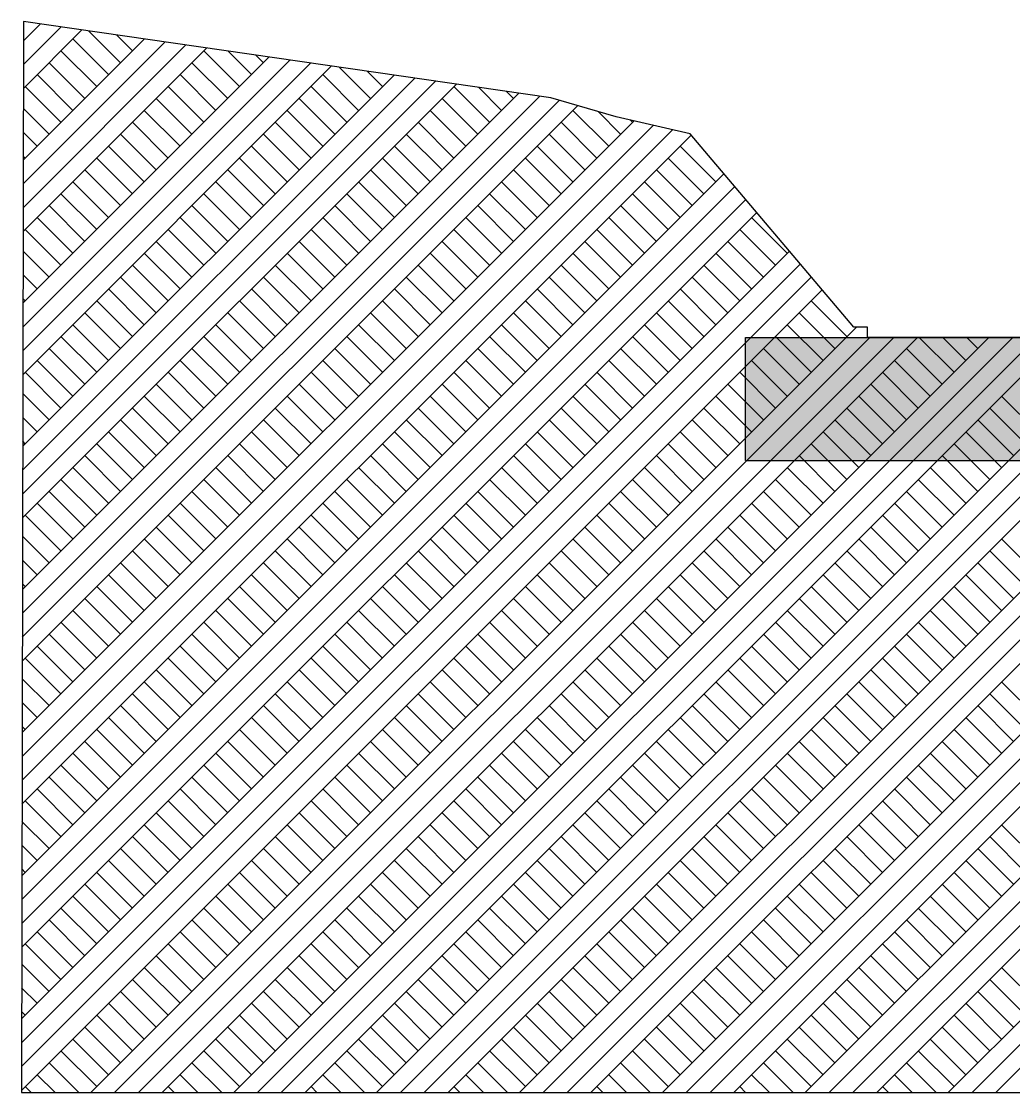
# Model space of a CAD drawing. Header units: millimetres. Extents: x -242231 to 419123, y -2399 to 525285.
# Drawn here: x -241594 to -233935, y 41923 to 50194 of the extents above; entities that cross this region are included whole.
import ezdxf

# ---------------------------------------------------------------- set-up
doc = ezdxf.new("R2010")
doc.units = ezdxf.units.MM

msp = doc.modelspace()

# ---------------------------------------------------------------- hatches: boundary and pattern name
at = {"linetype": 'Continuous', "lineweight": 0}
msp.add_hatch(color=255, dxfattribs=at).paths.add_polyline_path([(-236003.235, 46804.206), (-217445.945, 46804.206), (-217445.945, 47754.206), (-236003.235, 47754.206)], flags=0)

# ---------------------------------------------------------------- linework, layer by layer
at = {"linetype": 'Continuous'}
for p, q in [((-241578.106, 50193.679), (-241594.239, 41923.199)), ((-237506.295, 49604.685), (-241578.106, 50193.679)), ((-237003.273, 49455.838), (-237506.295, 49604.685)), ((-236431.831, 49326.115), (-237003.273, 49455.838)), ((-235167.224, 47834.256), (-236431.831, 49326.115)), ((-235075.429, 47834.256), (-235167.224, 47834.256)), ((-235063.51, 47834.256), (-235075.429, 47834.256)), ((-235063.51, 47754.206), (-235063.51, 47834.256)), ((-236003.235, 47754.206), (-217445.945, 47754.206)), ((-236003.235, 46804.206), (-236003.235, 47754.206)), ((-227860.639, 47754.206), (-235063.51, 47754.206)), ((-236003.235, 46804.206), (-217445.945, 46804.206)), ((-241594.239, 41923.199), (-194002.999, 41929.66))]:
    msp.add_line(p, q, dxfattribs=at)
at = {"color": 251, "linetype": 'Continuous', "lineweight": 25}
for p, q in [((-241579.116, 49676.286), (-241126.98, 50128.422)), ((-241578.756, 49860.493), (-241287.594, 50151.656)), ((-241578.397, 50044.701), (-241448.209, 50174.889)), ((-240829.325, 49874.534), (-241075.812, 50121.021)), ((-241580.194, 49123.665), (-240645.136, 50058.723)), ((-240921.249, 49782.61), (-241197.02, 50058.382)), ((-240737.401, 49966.458), (-240860.873, 50089.93)), ((-240645.477, 50058.382), (-240645.934, 50058.838)), ((-241581.272, 48571.044), (-240163.292, 49989.024)), ((-241580.912, 48755.251), (-240323.907, 50012.257)), ((-241580.553, 48939.458), (-240484.521, 50035.49)), ((-241013.173, 49690.686), (-241288.944, 49966.458)), ((-239910.086, 49690.686), (-240185.858, 49966.458)), ((-239818.162, 49782.61), (-240001.117, 49965.565)), ((-241583.068, 47650.009), (-239360.219, 49872.858)), ((-241582.709, 47834.216), (-239520.833, 49896.091)), ((-241582.35, 48018.423), (-239681.448, 49919.324)), ((-241105.096, 49598.762), (-241380.868, 49874.534)), ((-240002.01, 49598.762), (-240277.782, 49874.534)), ((-239726.238, 49874.534), (-239786.178, 49934.473)), ((-241583.428, 47465.801), (-239199.604, 49849.625)), ((-238898.923, 49598.762), (-239141.361, 49841.2)), ((-238806.999, 49690.686), (-238926.422, 49810.108)), ((-241585.583, 46360.559), (-238235.917, 49710.226)), ((-241585.224, 46544.766), (-238396.531, 49733.459)), ((-241584.865, 46728.973), (-238557.146, 49756.692)), ((-241584.506, 46913.18), (-238717.76, 49779.925)), ((-241197.02, 49506.839), (-241472.792, 49782.61)), ((-240093.934, 49506.839), (-240369.705, 49782.61)), ((-238990.847, 49506.839), (-239266.619, 49782.61)), ((-241586.661, 45807.938), (-237754.073, 49640.526)), ((-241288.944, 49414.915), (-241564.716, 49690.686)), ((-240185.858, 49414.915), (-240461.629, 49690.686)), ((-239082.771, 49414.915), (-239358.543, 49690.686)), ((-237979.685, 49414.915), (-238255.456, 49690.686)), ((-237887.761, 49506.839), (-238066.666, 49685.743)), ((-237795.837, 49598.762), (-237851.727, 49654.652)), ((-241587.739, 45255.316), (-237299.548, 49543.507)), ((-241587.38, 45439.524), (-237441.417, 49585.487)), ((-241587.021, 45623.731), (-237593.458, 49617.293)), ((-240277.782, 49322.991), (-240553.553, 49598.762)), ((-239174.695, 49322.991), (-239450.467, 49598.762)), ((-238071.608, 49322.991), (-238347.38, 49598.762)), ((-241380.868, 49322.991), (-241579.418, 49521.54)), ((-240369.705, 49231.067), (-240645.477, 49506.839)), ((-239266.619, 49231.067), (-239542.39, 49506.839)), ((-238163.532, 49231.067), (-238439.304, 49506.839)), ((-237060.446, 49231.067), (-237336.217, 49506.839)), ((-236968.522, 49322.991), (-237142.595, 49497.064)), ((-241589.177, 44518.488), (-236716.848, 49390.817)), ((-241588.817, 44702.695), (-236866.682, 49424.831)), ((-240461.629, 49139.143), (-240737.401, 49414.915)), ((-239358.543, 49139.143), (-239634.314, 49414.915)), ((-238255.456, 49139.143), (-238531.228, 49414.915)), ((-237152.37, 49139.143), (-237428.141, 49414.915)), ((-236876.598, 49414.915), (-236892.338, 49430.655)), ((-241589.895, 44150.074), (-236423.584, 49316.386)), ((-241589.536, 44334.281), (-236567.014, 49356.803)), ((-241472.792, 49231.067), (-241579.775, 49338.05)), ((-240553.553, 49047.219), (-240829.325, 49322.991)), ((-239450.467, 49047.219), (-239726.238, 49322.991)), ((-238347.38, 49047.219), (-238623.152, 49322.991)), ((-237244.294, 49047.219), (-237520.065, 49322.991)), ((-240645.477, 48955.295), (-240921.249, 49231.067)), ((-239542.39, 48955.295), (-239818.162, 49231.067)), ((-238439.304, 48955.295), (-238715.076, 49231.067)), ((-237336.217, 48955.295), (-237611.989, 49231.067)), ((-236233.131, 48955.295), (-236508.903, 49231.067)), ((-241564.716, 49139.143), (-241580.133, 49154.561)), ((-240737.401, 48863.371), (-241013.173, 49139.143)), ((-239634.314, 48863.371), (-239910.086, 49139.143)), ((-238531.228, 48863.371), (-238806.999, 49139.143)), ((-237428.141, 48863.371), (-237703.913, 49139.143)), ((-236325.055, 48863.371), (-236600.826, 49139.143)), ((-240829.325, 48771.447), (-241105.096, 49047.219)), ((-239726.238, 48771.447), (-240002.01, 49047.219)), ((-238623.152, 48771.447), (-238898.923, 49047.219)), ((-237520.065, 48771.447), (-237795.837, 49047.219)), ((-236416.979, 48771.447), (-236692.75, 49047.219)), ((-241590.973, 43597.453), (-236170.548, 49017.879)), ((-241591.333, 43413.246), (-236086.202, 48918.376)), ((-240921.249, 48679.524), (-241197.02, 48955.295)), ((-239818.162, 48679.524), (-240093.934, 48955.295)), ((-238715.076, 48679.524), (-238990.847, 48955.295)), ((-237611.989, 48679.524), (-237887.761, 48955.295)), ((-236508.903, 48679.524), (-236784.674, 48955.295)), ((-241591.692, 43229.039), (-236001.857, 48818.874)), ((-241013.173, 48587.6), (-241288.944, 48863.371)), ((-239910.086, 48587.6), (-240185.858, 48863.371)), ((-238806.999, 48587.6), (-239082.771, 48863.371)), ((-237703.913, 48587.6), (-237979.685, 48863.371)), ((-236600.826, 48587.6), (-236876.598, 48863.371)), ((-241592.051, 43044.832), (-235917.511, 48719.371)), ((-241105.096, 48495.676), (-241380.868, 48771.447)), ((-240002.01, 48495.676), (-240277.782, 48771.447)), ((-238898.923, 48495.676), (-239174.695, 48771.447)), ((-237795.837, 48495.676), (-238071.608, 48771.447)), ((-236692.75, 48495.676), (-236968.522, 48771.447)), ((-241197.02, 48403.752), (-241472.792, 48679.524)), ((-240093.934, 48403.752), (-240369.705, 48679.524)), ((-238990.847, 48403.752), (-239266.619, 48679.524)), ((-237887.761, 48403.752), (-238163.532, 48679.524)), ((-236784.674, 48403.752), (-237060.446, 48679.524)), ((-235681.588, 48403.752), (-235957.359, 48679.524)), ((-241288.944, 48311.828), (-241564.716, 48587.6)), ((-240185.858, 48311.828), (-240461.629, 48587.6)), ((-239082.771, 48311.828), (-239358.543, 48587.6)), ((-237979.685, 48311.828), (-238255.456, 48587.6)), ((-236876.598, 48311.828), (-237152.37, 48587.6)), ((-235773.511, 48311.828), (-236049.283, 48587.6)), ((-240277.782, 48219.904), (-240553.553, 48495.676)), ((-239174.695, 48219.904), (-239450.467, 48495.676)), ((-238071.608, 48219.904), (-238347.38, 48495.676)), ((-236968.522, 48219.904), (-237244.294, 48495.676)), ((-235865.435, 48219.904), (-236141.207, 48495.676)), ((-241593.129, 42492.21), (-235664.475, 48420.864)), ((-241380.868, 48219.904), (-241581.565, 48420.601)), ((-240369.705, 48127.98), (-240645.477, 48403.752)), ((-239266.619, 48127.98), (-239542.39, 48403.752)), ((-238163.532, 48127.98), (-238439.304, 48403.752)), ((-237060.446, 48127.98), (-237336.217, 48403.752)), ((-235957.359, 48127.98), (-236233.131, 48403.752)), ((-241593.489, 42308.003), (-235580.13, 48321.362)), ((-240461.629, 48036.056), (-240737.401, 48311.828)), ((-239358.543, 48036.056), (-239634.314, 48311.828)), ((-238255.456, 48036.056), (-238531.228, 48311.828)), ((-237152.37, 48036.056), (-237428.141, 48311.828)), ((-236049.283, 48036.056), (-236325.055, 48311.828)), ((-241593.848, 42123.796), (-235495.785, 48221.859)), ((-241472.792, 48127.98), (-241581.923, 48237.111)), ((-240553.553, 47944.133), (-240829.325, 48219.904)), ((-239450.467, 47944.133), (-239726.238, 48219.904)), ((-238347.38, 47944.133), (-238623.152, 48219.904)), ((-237244.294, 47944.133), (-237520.065, 48219.904)), ((-236141.207, 47944.133), (-236416.979, 48219.904)), ((-241594.207, 41939.589), (-235411.439, 48122.357)), ((-241564.716, 48036.056), (-241582.281, 48053.622)), ((-240645.477, 47852.209), (-240921.249, 48127.98)), ((-239542.39, 47852.209), (-239818.162, 48127.98)), ((-238439.304, 47852.209), (-238715.076, 48127.98)), ((-237336.217, 47852.209), (-237611.989, 48127.98)), ((-236233.131, 47852.209), (-236508.903, 48127.98)), ((-240737.401, 47760.285), (-241013.173, 48036.056)), ((-239634.314, 47760.285), (-239910.086, 48036.056)), ((-238531.228, 47760.285), (-238806.999, 48036.056)), ((-237428.141, 47760.285), (-237703.913, 48036.056)), ((-236325.055, 47760.285), (-236600.826, 48036.056)), ((-235221.968, 47760.285), (-235497.74, 48036.056)), ((-240829.325, 47668.361), (-241105.096, 47944.133)), ((-239726.238, 47668.361), (-240002.01, 47944.133)), ((-238623.152, 47668.361), (-238898.923, 47944.133)), ((-237520.065, 47668.361), (-237795.837, 47944.133)), ((-236416.979, 47668.361), (-236692.75, 47944.133)), ((-235313.892, 47668.361), (-235589.664, 47944.133)), ((-240921.249, 47576.437), (-241197.02, 47852.209)), ((-241058.982, 41923.271), (-235147.997, 47834.256)), ((-239818.162, 47576.437), (-240093.934, 47852.209)), ((-238715.076, 47576.437), (-238990.847, 47852.209)), ((-237611.989, 47576.437), (-237887.761, 47852.209)), ((-236508.903, 47576.437), (-236784.674, 47852.209)), ((-235405.816, 47576.437), (-235681.588, 47852.209)), ((-241013.173, 47484.513), (-241288.944, 47760.285)), ((-240875.109, 41923.296), (-235044.199, 47754.206)), ((-240691.236, 41923.321), (-234860.352, 47754.206)), ((-240507.363, 41923.346), (-234676.504, 47754.206)), ((-239910.086, 47484.513), (-240185.858, 47760.285)), ((-239955.745, 41923.421), (-234124.961, 47754.206)), ((-239771.873, 41923.446), (-233941.113, 47754.206)), ((-239588, 41923.471), (-233757.265, 47754.206)), ((-239404.127, 41923.496), (-233573.417, 47754.206)), ((-238806.999, 47484.513), (-239082.771, 47760.285)), ((-238852.509, 41923.571), (-233021.874, 47754.206)), ((-238668.636, 41923.596), (-232838.026, 47754.206)), ((-238484.764, 41923.621), (-232654.179, 47754.206)), ((-238300.891, 41923.646), (-232470.331, 47754.206)), ((-237703.913, 47484.513), (-237979.685, 47760.285)), ((-237749.273, 41923.721), (-231918.788, 47754.206)), ((-237565.4, 41923.746), (-231734.94, 47754.206)), ((-237381.527, 41923.771), (-231551.092, 47754.206)), ((-237197.654, 41923.796), (-231367.244, 47754.206)), ((-236600.826, 47484.513), (-236876.598, 47760.285)), ((-236646.036, 41923.871), (-230815.701, 47754.206)), ((-236462.164, 41923.896), (-230631.853, 47754.206)), ((-236278.291, 41923.92), (-230448.006, 47754.206)), ((-236094.418, 41923.945), (-230264.158, 47754.206)), ((-235497.74, 47484.513), (-235773.511, 47760.285)), ((-235542.8, 41924.02), (-229712.614, 47754.206)), ((-235358.927, 41924.045), (-229528.767, 47754.206)), ((-235175.055, 41924.07), (-229344.919, 47754.206)), ((-234991.182, 41924.095), (-229161.071, 47754.206)), ((-234394.653, 47484.513), (-234664.346, 47754.206)), ((-234302.729, 47576.437), (-234480.498, 47754.206)), ((-234439.564, 41924.17), (-228609.528, 47754.206)), ((-234210.806, 47668.361), (-234296.65, 47754.206)), ((-234255.691, 41924.195), (-228425.68, 47754.206)), ((-234071.818, 41924.22), (-228241.832, 47754.206)), ((-241105.096, 47392.589), (-241380.868, 47668.361)), ((-240002.01, 47392.589), (-240277.782, 47668.361)), ((-238898.923, 47392.589), (-239174.695, 47668.361)), ((-237795.837, 47392.589), (-238071.608, 47668.361)), ((-236692.75, 47392.589), (-236968.522, 47668.361)), ((-235589.664, 47392.589), (-235865.435, 47668.361)), ((-234486.577, 47392.589), (-234762.349, 47668.361)), ((-241197.02, 47300.665), (-241472.792, 47576.437)), ((-240093.934, 47300.665), (-240369.705, 47576.437)), ((-238990.847, 47300.665), (-239266.619, 47576.437)), ((-237887.761, 47300.665), (-238163.532, 47576.437)), ((-236784.674, 47300.665), (-237060.446, 47576.437)), ((-235681.588, 47300.665), (-235957.359, 47576.437)), ((-234578.501, 47300.665), (-234854.273, 47576.437)), ((-241288.944, 47208.742), (-241564.716, 47484.513)), ((-240185.858, 47208.742), (-240461.629, 47484.513)), ((-239082.771, 47208.742), (-239358.543, 47484.513)), ((-237979.685, 47208.742), (-238255.456, 47484.513)), ((-236876.598, 47208.742), (-237152.37, 47484.513)), ((-235773.511, 47208.742), (-236049.283, 47484.513)), ((-234670.425, 47208.742), (-234946.197, 47484.513)), ((-240277.782, 47116.818), (-240553.553, 47392.589)), ((-239174.695, 47116.818), (-239450.467, 47392.589)), ((-238071.608, 47116.818), (-238347.38, 47392.589)), ((-236968.522, 47116.818), (-237244.294, 47392.589)), ((-235865.435, 47116.818), (-236141.207, 47392.589)), ((-234762.349, 47116.818), (-235038.12, 47392.589)), ((-241380.868, 47116.818), (-241583.713, 47319.662)), ((-240369.705, 47024.894), (-240645.477, 47300.665)), ((-239266.619, 47024.894), (-239542.39, 47300.665)), ((-238163.532, 47024.894), (-238439.304, 47300.665)), ((-237060.446, 47024.894), (-237336.217, 47300.665)), ((-235957.359, 47024.894), (-236233.131, 47300.665)), ((-234854.273, 47024.894), (-235130.044, 47300.665)), ((-233751.186, 47024.894), (-234026.958, 47300.665)), ((-240461.629, 46932.97), (-240737.401, 47208.742)), ((-239358.543, 46932.97), (-239634.314, 47208.742)), ((-238255.456, 46932.97), (-238531.228, 47208.742)), ((-237152.37, 46932.97), (-237428.141, 47208.742)), ((-236049.283, 46932.97), (-236325.055, 47208.742)), ((-234946.197, 46932.97), (-235221.968, 47208.742)), ((-233843.11, 46932.97), (-234118.882, 47208.742)), ((-241472.792, 47024.894), (-241584.071, 47136.172)), ((-240553.553, 46841.046), (-240829.325, 47116.818)), ((-239450.467, 46841.046), (-239726.238, 47116.818)), ((-238347.38, 46841.046), (-238623.152, 47116.818)), ((-237244.294, 46841.046), (-237520.065, 47116.818)), ((-236141.207, 46841.046), (-236416.979, 47116.818)), ((-235038.12, 46841.046), (-235313.892, 47116.818)), ((-233935.034, 46841.046), (-234210.806, 47116.818)), ((-240645.477, 46749.122), (-240921.249, 47024.894)), ((-239542.39, 46749.122), (-239818.162, 47024.894)), ((-238439.304, 46749.122), (-238715.076, 47024.894)), ((-237336.217, 46749.122), (-237611.989, 47024.894)), ((-236233.131, 46749.122), (-236508.903, 47024.894)), ((-235130.044, 46749.122), (-235405.816, 47024.894)), ((-234026.958, 46749.122), (-234302.729, 47024.894)), ((-241564.716, 46932.97), (-241584.428, 46952.683)), ((-240737.401, 46657.198), (-241013.173, 46932.97)), ((-239634.314, 46657.198), (-239910.086, 46932.97)), ((-238531.228, 46657.198), (-238806.999, 46932.97)), ((-237428.141, 46657.198), (-237703.913, 46932.97)), ((-236325.055, 46657.198), (-236600.826, 46932.97)), ((-235221.968, 46657.198), (-235497.74, 46932.97)), ((-234118.882, 46657.198), (-234394.653, 46932.97)), ((-240829.325, 46565.274), (-241105.096, 46841.046)), ((-239726.238, 46565.274), (-240002.01, 46841.046)), ((-238623.152, 46565.274), (-238898.923, 46841.046)), ((-237520.065, 46565.274), (-237795.837, 46841.046)), ((-236416.979, 46565.274), (-236692.75, 46841.046)), ((-235313.892, 46565.274), (-235589.664, 46841.046)), ((-234210.806, 46565.274), (-234486.577, 46841.046)), ((-240921.249, 46473.351), (-241197.02, 46749.122)), ((-239818.162, 46473.351), (-240093.934, 46749.122)), ((-238715.076, 46473.351), (-238990.847, 46749.122)), ((-237611.989, 46473.351), (-237887.761, 46749.122)), ((-236508.903, 46473.351), (-236784.674, 46749.122)), ((-235405.816, 46473.351), (-235681.588, 46749.122)), ((-234302.729, 46473.351), (-234578.501, 46749.122)), ((-241013.173, 46381.427), (-241288.944, 46657.198)), ((-239910.086, 46381.427), (-240185.858, 46657.198)), ((-238806.999, 46381.427), (-239082.771, 46657.198)), ((-237703.913, 46381.427), (-237979.685, 46657.198)), ((-236600.826, 46381.427), (-236876.598, 46657.198)), ((-235497.74, 46381.427), (-235773.511, 46657.198)), ((-234394.653, 46381.427), (-234670.425, 46657.198)), ((-241105.096, 46289.503), (-241380.868, 46565.274)), ((-240002.01, 46289.503), (-240277.782, 46565.274)), ((-238898.923, 46289.503), (-239174.695, 46565.274)), ((-237795.837, 46289.503), (-238071.608, 46565.274)), ((-236692.75, 46289.503), (-236968.522, 46565.274)), ((-235589.664, 46289.503), (-235865.435, 46565.274)), ((-234486.577, 46289.503), (-234762.349, 46565.274)), ((-241197.02, 46197.579), (-241472.792, 46473.351)), ((-240093.934, 46197.579), (-240369.705, 46473.351)), ((-238990.847, 46197.579), (-239266.619, 46473.351)), ((-237887.761, 46197.579), (-238163.532, 46473.351)), ((-236784.674, 46197.579), (-237060.446, 46473.351)), ((-235681.588, 46197.579), (-235957.359, 46473.351)), ((-234578.501, 46197.579), (-234854.273, 46473.351)), ((-241288.944, 46105.655), (-241564.716, 46381.427)), ((-240185.858, 46105.655), (-240461.629, 46381.427)), ((-239082.771, 46105.655), (-239358.543, 46381.427)), ((-237979.685, 46105.655), (-238255.456, 46381.427)), ((-236876.598, 46105.655), (-237152.37, 46381.427)), ((-235773.511, 46105.655), (-236049.283, 46381.427)), ((-234670.425, 46105.655), (-234946.197, 46381.427)), ((-240277.782, 46013.731), (-240553.553, 46289.503)), ((-239174.695, 46013.731), (-239450.467, 46289.503)), ((-238071.608, 46013.731), (-238347.38, 46289.503)), ((-236968.522, 46013.731), (-237244.294, 46289.503)), ((-235865.435, 46013.731), (-236141.207, 46289.503)), ((-234762.349, 46013.731), (-235038.12, 46289.503)), ((-241380.868, 46013.731), (-241585.86, 46218.723)), ((-240369.705, 45921.807), (-240645.477, 46197.579)), ((-239266.619, 45921.807), (-239542.39, 46197.579)), ((-238163.532, 45921.807), (-238439.304, 46197.579)), ((-237060.446, 45921.807), (-237336.217, 46197.579)), ((-235957.359, 45921.807), (-236233.131, 46197.579)), ((-234854.273, 45921.807), (-235130.044, 46197.579)), ((-233751.186, 45921.807), (-234026.958, 46197.579)), ((-240461.629, 45829.883), (-240737.401, 46105.655)), ((-239358.543, 45829.883), (-239634.314, 46105.655)), ((-238255.456, 45829.883), (-238531.228, 46105.655)), ((-237152.37, 45829.883), (-237428.141, 46105.655)), ((-236049.283, 45829.883), (-236325.055, 46105.655)), ((-234946.197, 45829.883), (-235221.968, 46105.655)), ((-233843.11, 45829.883), (-234118.882, 46105.655)), ((-241472.792, 45921.807), (-241586.218, 46035.233)), ((-240553.553, 45737.96), (-240829.325, 46013.731)), ((-239450.467, 45737.96), (-239726.238, 46013.731)), ((-238347.38, 45737.96), (-238623.152, 46013.731)), ((-237244.294, 45737.96), (-237520.065, 46013.731)), ((-236141.207, 45737.96), (-236416.979, 46013.731)), ((-235038.12, 45737.96), (-235313.892, 46013.731)), ((-233935.034, 45737.96), (-234210.806, 46013.731)), ((-240645.477, 45646.036), (-240921.249, 45921.807)), ((-239542.39, 45646.036), (-239818.162, 45921.807)), ((-238439.304, 45646.036), (-238715.076, 45921.807)), ((-237336.217, 45646.036), (-237611.989, 45921.807)), ((-236233.131, 45646.036), (-236508.903, 45921.807)), ((-235130.044, 45646.036), (-235405.816, 45921.807)), ((-234026.958, 45646.036), (-234302.729, 45921.807)), ((-241564.716, 45829.883), (-241586.576, 45851.744)), ((-240737.401, 45554.112), (-241013.173, 45829.883)), ((-239634.314, 45554.112), (-239910.086, 45829.883)), ((-238531.228, 45554.112), (-238806.999, 45829.883)), ((-237428.141, 45554.112), (-237703.913, 45829.883)), ((-236325.055, 45554.112), (-236600.826, 45829.883)), ((-235221.968, 45554.112), (-235497.74, 45829.883)), ((-234118.882, 45554.112), (-234394.653, 45829.883)), ((-240829.325, 45462.188), (-241105.096, 45737.96)), ((-239726.238, 45462.188), (-240002.01, 45737.96)), ((-238623.152, 45462.188), (-238898.923, 45737.96)), ((-237520.065, 45462.188), (-237795.837, 45737.96)), ((-236416.979, 45462.188), (-236692.75, 45737.96)), ((-235313.892, 45462.188), (-235589.664, 45737.96)), ((-234210.806, 45462.188), (-234486.577, 45737.96)), ((-240921.249, 45370.264), (-241197.02, 45646.036)), ((-239818.162, 45370.264), (-240093.934, 45646.036)), ((-238715.076, 45370.264), (-238990.847, 45646.036)), ((-237611.989, 45370.264), (-237887.761, 45646.036)), ((-236508.903, 45370.264), (-236784.674, 45646.036)), ((-235405.816, 45370.264), (-235681.588, 45646.036)), ((-234302.729, 45370.264), (-234578.501, 45646.036)), ((-241013.173, 45278.34), (-241288.944, 45554.112)), ((-239910.086, 45278.34), (-240185.858, 45554.112)), ((-238806.999, 45278.34), (-239082.771, 45554.112)), ((-237703.913, 45278.34), (-237979.685, 45554.112)), ((-236600.826, 45278.34), (-236876.598, 45554.112)), ((-235497.74, 45278.34), (-235773.511, 45554.112)), ((-234394.653, 45278.34), (-234670.425, 45554.112)), ((-241105.096, 45186.416), (-241380.868, 45462.188)), ((-240002.01, 45186.416), (-240277.782, 45462.188)), ((-238898.923, 45186.416), (-239174.695, 45462.188)), ((-237795.837, 45186.416), (-238071.608, 45462.188)), ((-236692.75, 45186.416), (-236968.522, 45462.188)), ((-235589.664, 45186.416), (-235865.435, 45462.188)), ((-234486.577, 45186.416), (-234762.349, 45462.188)), ((-241197.02, 45094.492), (-241472.792, 45370.264)), ((-240093.934, 45094.492), (-240369.705, 45370.264)), ((-238990.847, 45094.492), (-239266.619, 45370.264)), ((-237887.761, 45094.492), (-238163.532, 45370.264)), ((-236784.674, 45094.492), (-237060.446, 45370.264)), ((-235681.588, 45094.492), (-235957.359, 45370.264)), ((-234578.501, 45094.492), (-234854.273, 45370.264)), ((-241288.944, 45002.568), (-241564.716, 45278.34)), ((-240185.858, 45002.568), (-240461.629, 45278.34)), ((-239082.771, 45002.568), (-239358.543, 45278.34)), ((-237979.685, 45002.568), (-238255.456, 45278.34)), ((-236876.598, 45002.568), (-237152.37, 45278.34)), ((-235773.511, 45002.568), (-236049.283, 45278.34)), ((-234670.425, 45002.568), (-234946.197, 45278.34)), ((-240277.782, 44910.645), (-240553.553, 45186.416)), ((-239174.695, 44910.645), (-239450.467, 45186.416)), ((-238071.608, 44910.645), (-238347.38, 45186.416)), ((-236968.522, 44910.645), (-237244.294, 45186.416)), ((-235865.435, 44910.645), (-236141.207, 45186.416)), ((-234762.349, 44910.645), (-235038.12, 45186.416)), ((-241380.868, 44910.645), (-241588.008, 45117.784)), ((-240369.705, 44818.721), (-240645.477, 45094.492)), ((-239266.619, 44818.721), (-239542.39, 45094.492)), ((-238163.532, 44818.721), (-238439.304, 45094.492)), ((-237060.446, 44818.721), (-237336.217, 45094.492)), ((-235957.359, 44818.721), (-236233.131, 45094.492)), ((-234854.273, 44818.721), (-235130.044, 45094.492)), ((-233751.186, 44818.721), (-234026.958, 45094.492)), ((-240461.629, 44726.797), (-240737.401, 45002.568)), ((-239358.543, 44726.797), (-239634.314, 45002.568)), ((-238255.456, 44726.797), (-238531.228, 45002.568)), ((-237152.37, 44726.797), (-237428.141, 45002.568)), ((-236049.283, 44726.797), (-236325.055, 45002.568)), ((-234946.197, 44726.797), (-235221.968, 45002.568)), ((-233843.11, 44726.797), (-234118.882, 45002.568)), ((-241472.792, 44818.721), (-241588.366, 44934.294)), ((-240553.553, 44634.873), (-240829.325, 44910.645)), ((-239450.467, 44634.873), (-239726.238, 44910.645)), ((-238347.38, 44634.873), (-238623.152, 44910.645)), ((-237244.294, 44634.873), (-237520.065, 44910.645)), ((-236141.207, 44634.873), (-236416.979, 44910.645)), ((-235038.12, 44634.873), (-235313.892, 44910.645)), ((-233935.034, 44634.873), (-234210.806, 44910.645)), ((-241564.716, 44726.797), (-241588.724, 44750.805)), ((-240645.477, 44542.949), (-240921.249, 44818.721)), ((-239542.39, 44542.949), (-239818.162, 44818.721)), ((-238439.304, 44542.949), (-238715.076, 44818.721)), ((-237336.217, 44542.949), (-237611.989, 44818.721)), ((-236233.131, 44542.949), (-236508.903, 44818.721)), ((-235130.044, 44542.949), (-235405.816, 44818.721)), ((-234026.958, 44542.949), (-234302.729, 44818.721)), ((-240737.401, 44451.025), (-241013.173, 44726.797)), ((-239634.314, 44451.025), (-239910.086, 44726.797)), ((-238531.228, 44451.025), (-238806.999, 44726.797)), ((-237428.141, 44451.025), (-237703.913, 44726.797)), ((-236325.055, 44451.025), (-236600.826, 44726.797)), ((-235221.968, 44451.025), (-235497.74, 44726.797)), ((-234118.882, 44451.025), (-234394.653, 44726.797)), ((-240829.325, 44359.101), (-241105.096, 44634.873)), ((-239726.238, 44359.101), (-240002.01, 44634.873)), ((-238623.152, 44359.101), (-238898.923, 44634.873)), ((-237520.065, 44359.101), (-237795.837, 44634.873)), ((-236416.979, 44359.101), (-236692.75, 44634.873)), ((-235313.892, 44359.101), (-235589.664, 44634.873)), ((-234210.806, 44359.101), (-234486.577, 44634.873)), ((-240921.249, 44267.177), (-241197.02, 44542.949)), ((-239818.162, 44267.177), (-240093.934, 44542.949)), ((-238715.076, 44267.177), (-238990.847, 44542.949)), ((-237611.989, 44267.177), (-237887.761, 44542.949)), ((-236508.903, 44267.177), (-236784.674, 44542.949)), ((-235405.816, 44267.177), (-235681.588, 44542.949)), ((-234302.729, 44267.177), (-234578.501, 44542.949)), ((-241013.173, 44175.254), (-241288.944, 44451.025)), ((-239910.086, 44175.254), (-240185.858, 44451.025)), ((-238806.999, 44175.254), (-239082.771, 44451.025)), ((-237703.913, 44175.254), (-237979.685, 44451.025)), ((-236600.826, 44175.254), (-236876.598, 44451.025)), ((-235497.74, 44175.254), (-235773.511, 44451.025)), ((-234394.653, 44175.254), (-234670.425, 44451.025)), ((-241105.096, 44083.33), (-241380.868, 44359.101)), ((-240002.01, 44083.33), (-240277.782, 44359.101)), ((-238898.923, 44083.33), (-239174.695, 44359.101)), ((-237795.837, 44083.33), (-238071.608, 44359.101)), ((-236692.75, 44083.33), (-236968.522, 44359.101)), ((-235589.664, 44083.33), (-235865.435, 44359.101)), ((-234486.577, 44083.33), (-234762.349, 44359.101)), ((-241197.02, 43991.406), (-241472.792, 44267.177)), ((-240093.934, 43991.406), (-240369.705, 44267.177)), ((-238990.847, 43991.406), (-239266.619, 44267.177)), ((-237887.761, 43991.406), (-238163.532, 44267.177)), ((-236784.674, 43991.406), (-237060.446, 44267.177)), ((-235681.588, 43991.406), (-235957.359, 44267.177)), ((-234578.501, 43991.406), (-234854.273, 44267.177)), ((-241288.944, 43899.482), (-241564.716, 44175.254)), ((-240185.858, 43899.482), (-240461.629, 44175.254)), ((-239082.771, 43899.482), (-239358.543, 44175.254)), ((-237979.685, 43899.482), (-238255.456, 44175.254)), ((-236876.598, 43899.482), (-237152.37, 44175.254)), ((-235773.511, 43899.482), (-236049.283, 44175.254)), ((-234670.425, 43899.482), (-234946.197, 44175.254)), ((-240277.782, 43807.558), (-240553.553, 44083.33)), ((-239174.695, 43807.558), (-239450.467, 44083.33)), ((-238071.608, 43807.558), (-238347.38, 44083.33)), ((-236968.522, 43807.558), (-237244.294, 44083.33)), ((-235865.435, 43807.558), (-236141.207, 44083.33)), ((-234762.349, 43807.558), (-235038.12, 44083.33)), ((-241380.868, 43807.558), (-241590.155, 44016.845)), ((-240369.705, 43715.634), (-240645.477, 43991.406)), ((-239266.619, 43715.634), (-239542.39, 43991.406)), ((-238163.532, 43715.634), (-238439.304, 43991.406)), ((-237060.446, 43715.634), (-237336.217, 43991.406)), ((-235957.359, 43715.634), (-236233.131, 43991.406)), ((-234854.273, 43715.634), (-235130.044, 43991.406)), ((-233751.186, 43715.634), (-234026.958, 43991.406)), ((-240461.629, 43623.71), (-240737.401, 43899.482)), ((-239358.543, 43623.71), (-239634.314, 43899.482)), ((-238255.456, 43623.71), (-238531.228, 43899.482)), ((-237152.37, 43623.71), (-237428.141, 43899.482)), ((-236049.283, 43623.71), (-236325.055, 43899.482)), ((-234946.197, 43623.71), (-235221.968, 43899.482)), ((-233843.11, 43623.71), (-234118.882, 43899.482)), ((-241472.792, 43715.634), (-241590.513, 43833.355)), ((-240553.553, 43531.786), (-240829.325, 43807.558)), ((-239450.467, 43531.786), (-239726.238, 43807.558)), ((-238347.38, 43531.786), (-238623.152, 43807.558)), ((-237244.294, 43531.786), (-237520.065, 43807.558)), ((-236141.207, 43531.786), (-236416.979, 43807.558)), ((-235038.12, 43531.786), (-235313.892, 43807.558)), ((-233935.034, 43531.786), (-234210.806, 43807.558)), ((-240645.477, 43439.863), (-240921.249, 43715.634)), ((-239542.39, 43439.863), (-239818.162, 43715.634)), ((-238439.304, 43439.863), (-238715.076, 43715.634)), ((-237336.217, 43439.863), (-237611.989, 43715.634)), ((-236233.131, 43439.863), (-236508.903, 43715.634)), ((-235130.044, 43439.863), (-235405.816, 43715.634)), ((-234026.958, 43439.863), (-234302.729, 43715.634)), ((-241564.716, 43623.71), (-241590.871, 43649.866)), ((-240737.401, 43347.939), (-241013.173, 43623.71)), ((-239634.314, 43347.939), (-239910.086, 43623.71)), ((-238531.228, 43347.939), (-238806.999, 43623.71)), ((-237428.141, 43347.939), (-237703.913, 43623.71)), ((-236325.055, 43347.939), (-236600.826, 43623.71)), ((-235221.968, 43347.939), (-235497.74, 43623.71)), ((-234118.882, 43347.939), (-234394.653, 43623.71)), ((-240829.325, 43256.015), (-241105.096, 43531.786)), ((-239726.238, 43256.015), (-240002.01, 43531.786)), ((-238623.152, 43256.015), (-238898.923, 43531.786)), ((-237520.065, 43256.015), (-237795.837, 43531.786)), ((-236416.979, 43256.015), (-236692.75, 43531.786)), ((-235313.892, 43256.015), (-235589.664, 43531.786)), ((-234210.806, 43256.015), (-234486.577, 43531.786)), ((-240921.249, 43164.091), (-241197.02, 43439.863)), ((-239818.162, 43164.091), (-240093.934, 43439.863)), ((-238715.076, 43164.091), (-238990.847, 43439.863)), ((-237611.989, 43164.091), (-237887.761, 43439.863)), ((-236508.903, 43164.091), (-236784.674, 43439.863)), ((-235405.816, 43164.091), (-235681.588, 43439.863)), ((-234302.729, 43164.091), (-234578.501, 43439.863)), ((-241013.173, 43072.167), (-241288.944, 43347.939)), ((-239910.086, 43072.167), (-240185.858, 43347.939)), ((-238806.999, 43072.167), (-239082.771, 43347.939)), ((-237703.913, 43072.167), (-237979.685, 43347.939)), ((-236600.826, 43072.167), (-236876.598, 43347.939)), ((-235497.74, 43072.167), (-235773.511, 43347.939)), ((-234394.653, 43072.167), (-234670.425, 43347.939)), ((-241105.096, 42980.243), (-241380.868, 43256.015)), ((-240002.01, 42980.243), (-240277.782, 43256.015)), ((-238898.923, 42980.243), (-239174.695, 43256.015)), ((-237795.837, 42980.243), (-238071.608, 43256.015)), ((-236692.75, 42980.243), (-236968.522, 43256.015)), ((-235589.664, 42980.243), (-235865.435, 43256.015)), ((-234486.577, 42980.243), (-234762.349, 43256.015)), ((-241197.02, 42888.319), (-241472.792, 43164.091)), ((-240093.934, 42888.319), (-240369.705, 43164.091)), ((-238990.847, 42888.319), (-239266.619, 43164.091)), ((-237887.761, 42888.319), (-238163.532, 43164.091)), ((-236784.674, 42888.319), (-237060.446, 43164.091)), ((-235681.588, 42888.319), (-235957.359, 43164.091)), ((-234578.501, 42888.319), (-234854.273, 43164.091)), ((-241288.944, 42796.395), (-241564.716, 43072.167)), ((-240185.858, 42796.395), (-240461.629, 43072.167)), ((-239082.771, 42796.395), (-239358.543, 43072.167)), ((-237979.685, 42796.395), (-238255.456, 43072.167)), ((-236876.598, 42796.395), (-237152.37, 43072.167)), ((-235773.511, 42796.395), (-236049.283, 43072.167)), ((-234670.425, 42796.395), (-234946.197, 43072.167)), ((-240277.782, 42704.472), (-240553.553, 42980.243)), ((-239174.695, 42704.472), (-239450.467, 42980.243)), ((-238071.608, 42704.472), (-238347.38, 42980.243)), ((-236968.522, 42704.472), (-237244.294, 42980.243)), ((-235865.435, 42704.472), (-236141.207, 42980.243)), ((-234762.349, 42704.472), (-235038.12, 42980.243)), ((-241380.868, 42704.472), (-241592.303, 42915.906)), ((-240369.705, 42612.548), (-240645.477, 42888.319)), ((-239266.619, 42612.548), (-239542.39, 42888.319)), ((-238163.532, 42612.548), (-238439.304, 42888.319)), ((-237060.446, 42612.548), (-237336.217, 42888.319)), ((-235957.359, 42612.548), (-236233.131, 42888.319)), ((-234854.273, 42612.548), (-235130.044, 42888.319)), ((-233751.186, 42612.548), (-234026.958, 42888.319)), ((-240461.629, 42520.624), (-240737.401, 42796.395)), ((-239358.543, 42520.624), (-239634.314, 42796.395)), ((-238255.456, 42520.624), (-238531.228, 42796.395)), ((-237152.37, 42520.624), (-237428.141, 42796.395)), ((-236049.283, 42520.624), (-236325.055, 42796.395)), ((-234946.197, 42520.624), (-235221.968, 42796.395)), ((-233843.11, 42520.624), (-234118.882, 42796.395)), ((-241472.792, 42612.548), (-241592.661, 42732.416)), ((-240553.553, 42428.7), (-240829.325, 42704.472)), ((-239450.467, 42428.7), (-239726.238, 42704.472)), ((-238347.38, 42428.7), (-238623.152, 42704.472)), ((-237244.294, 42428.7), (-237520.065, 42704.472)), ((-236141.207, 42428.7), (-236416.979, 42704.472)), ((-235038.12, 42428.7), (-235313.892, 42704.472)), ((-233935.034, 42428.7), (-234210.806, 42704.472)), ((-240645.477, 42336.776), (-240921.249, 42612.548)), ((-239542.39, 42336.776), (-239818.162, 42612.548)), ((-238439.304, 42336.776), (-238715.076, 42612.548)), ((-237336.217, 42336.776), (-237611.989, 42612.548)), ((-236233.131, 42336.776), (-236508.903, 42612.548)), ((-235130.044, 42336.776), (-235405.816, 42612.548)), ((-234026.958, 42336.776), (-234302.729, 42612.548)), ((-241564.716, 42520.624), (-241593.019, 42548.927)), ((-240737.401, 42244.852), (-241013.173, 42520.624)), ((-239634.314, 42244.852), (-239910.086, 42520.624)), ((-238531.228, 42244.852), (-238806.999, 42520.624)), ((-237428.141, 42244.852), (-237703.913, 42520.624)), ((-236325.055, 42244.852), (-236600.826, 42520.624)), ((-235221.968, 42244.852), (-235497.74, 42520.624)), ((-234118.882, 42244.852), (-234394.653, 42520.624)), ((-240829.325, 42152.928), (-241105.096, 42428.7)), ((-239726.238, 42152.928), (-240002.01, 42428.7)), ((-238623.152, 42152.928), (-238898.923, 42428.7)), ((-237520.065, 42152.928), (-237795.837, 42428.7)), ((-236416.979, 42152.928), (-236692.75, 42428.7)), ((-235313.892, 42152.928), (-235589.664, 42428.7)), ((-234210.806, 42152.928), (-234486.577, 42428.7)), ((-240921.249, 42061.004), (-241197.02, 42336.776)), ((-239818.162, 42061.004), (-240093.934, 42336.776)), ((-238715.076, 42061.004), (-238990.847, 42336.776)), ((-237611.989, 42061.004), (-237887.761, 42336.776)), ((-236508.903, 42061.004), (-236784.674, 42336.776)), ((-235405.816, 42061.004), (-235681.588, 42336.776)), ((-234302.729, 42061.004), (-234578.501, 42336.776)), ((-241013.173, 41969.081), (-241288.944, 42244.852)), ((-239910.086, 41969.081), (-240185.858, 42244.852)), ((-238806.999, 41969.081), (-239082.771, 42244.852)), ((-237703.913, 41969.081), (-237979.685, 42244.852)), ((-236600.826, 41969.081), (-236876.598, 42244.852)), ((-235497.74, 41969.081), (-235773.511, 42244.852)), ((-234394.653, 41969.081), (-234670.425, 42244.852)), ((-241151.199, 41923.259), (-241380.868, 42152.928)), ((-240048.262, 41923.409), (-240277.782, 42152.928)), ((-238945.325, 41923.558), (-239174.695, 42152.928)), ((-237842.388, 41923.708), (-238071.608, 42152.928)), ((-236739.451, 41923.858), (-236968.522, 42152.928)), ((-235636.515, 41924.008), (-235865.435, 42152.928)), ((-234533.578, 41924.157), (-234762.349, 42152.928)), ((-241335.021, 41923.234), (-241472.792, 42061.004)), ((-240232.085, 41923.384), (-240369.705, 42061.004)), ((-239129.148, 41923.533), (-239266.619, 42061.004)), ((-238026.211, 41923.683), (-238163.532, 42061.004)), ((-236923.274, 41923.833), (-237060.446, 42061.004)), ((-235820.338, 41923.983), (-235957.359, 42061.004)), ((-234717.401, 41924.132), (-234854.273, 42061.004)), ((-241518.844, 41923.209), (-241564.716, 41969.081)), ((-240415.907, 41923.359), (-240461.629, 41969.081)), ((-239312.971, 41923.508), (-239358.543, 41969.081)), ((-238210.034, 41923.658), (-238255.456, 41969.081)), ((-237107.097, 41923.808), (-237152.37, 41969.081)), ((-236004.16, 41923.958), (-236049.283, 41969.081)), ((-234901.224, 41924.107), (-234946.197, 41969.081))]:
    msp.add_line(p, q, dxfattribs=at)

doc.saveas('drawing.dxf')
